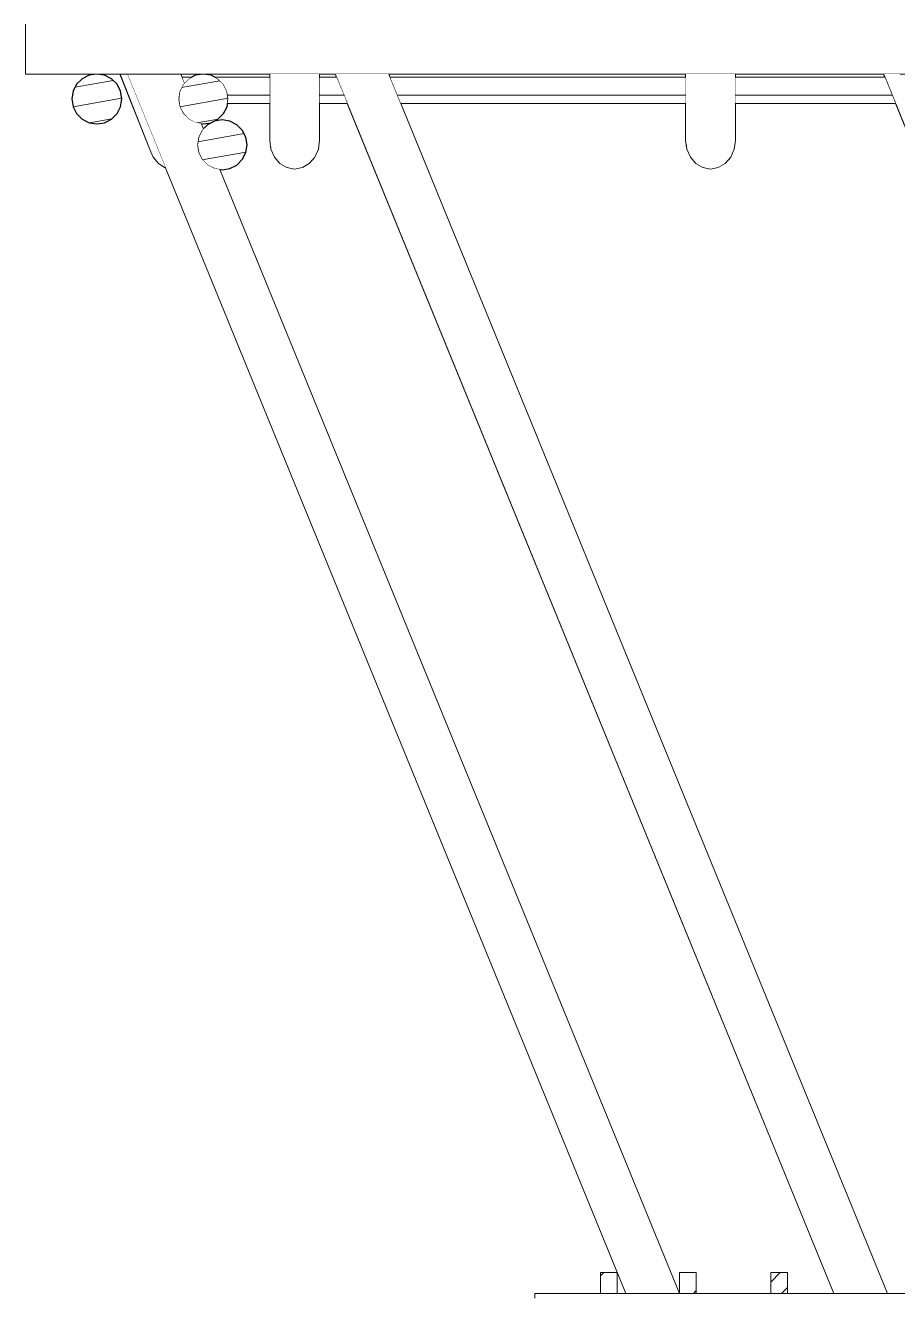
# Model space of a CAD drawing. Header units: millimetres. Extents: x -71878 to 121433, y -67383 to 83273.
# Drawn here: x 2039 to 4136, y -62705 to -59652 of the extents above; entities that cross this region are included whole.
import ezdxf

# ---------------------------------------------------------------- set-up
doc = ezdxf.new("R2010")
doc.units = ezdxf.units.MM
doc.header["$MEASUREMENT"] = 0
doc.set_wipeout_variables(frame=1)
doc.linetypes.add('Wipeout_Contour', pattern=[1000, 0, -1000])
for name, color, linetype in [('COLUMNAS', 7, 'Continuous'), ('ENTIRADO', 7, 'Continuous'), ('Vigas', 7, 'Continuous')]:
    doc.layers.add(name, color=color, linetype=linetype)
for name, color, linetype, lineweight, true_color in [('COLUMNAS_Pluma_Nº__23', 7, 'Continuous', 5, 0x646464), ('ENTIRADO_Pluma_Nº__23', 7, 'Continuous', 5, 0x646464), ('Vigas_Pluma_Nº__23', 7, 'Continuous', 5, 0x646464)]:
    doc.layers.add(name, color=color, linetype=linetype, lineweight=lineweight, true_color=true_color)
doc.layers.add('ENTIRADO_Pluma_Nº__21', color=7, linetype='Continuous', lineweight=5)
doc.layers.add('Vigas_Pluma_Nº__81', color=7, linetype='Continuous', lineweight=30)
pattern_1 = [(10, (-22368.785, -65222.404), (-7.81417, 44.31635), [])]
pattern_2 = [(45, (-22368.78, -65222.4), (-79.5495, 79.5495), []), (45, (-22395.3, -65195.89), (-79.5495, 79.5495), [])]

msp = doc.modelspace()

# ---------------------------------------------------------------- hatches: boundary and pattern name
at = {"layer": 'Vigas', "linetype": 'Continuous', "lineweight": 0, "true_color": 0xffffff}
h = msp.add_hatch(dxfattribs=at)
h.set_pattern_fill('WOOD_0001', style=0, pattern_type=2)
h.set_pattern_definition(pattern_1)
h.paths.add_polyline_path([(2270.485, -59829.01), (2267.548, -59810.469), (2259.026, -59793.743), (2245.752, -59780.469), (2229.026, -59771.947), (2210.485, -59769.01), (2191.944, -59771.947), (2175.218, -59780.469), (2161.944, -59793.743), (2153.422, -59810.469), (2150.485, -59829.01), (2153.422, -59847.551), (2161.944, -59864.277), (2175.218, -59877.551), (2191.944, -59886.074), (2210.485, -59889.01), (2229.026, -59886.074), (2245.752, -59877.551), (2259.026, -59864.277), (2267.548, -59847.551)])
h = msp.add_hatch(dxfattribs=at)
h.set_pattern_fill('WOOD_0001', style=0, pattern_type=2)
h.set_pattern_definition(pattern_1)
h.paths.add_polyline_path([(2526.569, -59829.01), (2523.633, -59810.469), (2515.11, -59793.743), (2501.836, -59780.469), (2485.11, -59771.947), (2466.569, -59769.01), (2448.028, -59771.947), (2431.302, -59780.469), (2418.028, -59793.743), (2409.506, -59810.469), (2406.569, -59829.01), (2409.506, -59847.551), (2418.028, -59864.277), (2431.302, -59877.551), (2448.028, -59886.074), (2466.569, -59889.01), (2485.11, -59886.074), (2501.836, -59877.551), (2515.11, -59864.277), (2523.633, -59847.551)])
h = msp.add_hatch(dxfattribs=at)
h.set_pattern_fill('WOOD_0001', style=0, pattern_type=2)
h.set_pattern_definition(pattern_1)
h.paths.add_polyline_path([(2571.81, -59939.346), (2568.873, -59920.805), (2560.351, -59904.079), (2547.077, -59890.805), (2530.351, -59882.283), (2511.81, -59879.346), (2493.269, -59882.283), (2476.543, -59890.805), (2463.269, -59904.079), (2454.747, -59920.805), (2451.81, -59939.346), (2454.747, -59957.887), (2463.269, -59974.613), (2476.543, -59987.887), (2493.269, -59996.41), (2511.81, -59999.346), (2530.351, -59996.41), (2547.077, -59987.887), (2560.351, -59974.613), (2568.873, -59957.887)])

# ---------------------------------------------------------------- linework, layer by layer
at = {"layer": 'Vigas_Pluma_Nº__81', "linetype": 'Continuous', "flags": 128}
for points in [[(2150.485, -59829.01), (2153.422, -59847.551), (2161.944, -59864.277), (2175.218, -59877.551), (2191.944, -59886.074), (2210.485, -59889.01), (2229.026, -59886.074), (2245.752, -59877.551), (2259.026, -59864.277), (2267.548, -59847.551), (2270.485, -59829.01), (2267.548, -59810.469), (2259.026, -59793.743), (2245.752, -59780.469), (2229.026, -59771.947), (2210.485, -59769.01), (2191.944, -59771.947), (2175.218, -59780.469), (2161.944, -59793.743), (2153.422, -59810.469)], [(2409.506, -59847.551), (2418.028, -59864.277), (2431.302, -59877.551), (2448.028, -59886.074), (2466.569, -59889.01), (2485.11, -59886.074), (2501.836, -59877.551), (2515.11, -59864.277), (2523.633, -59847.551), (2526.569, -59829.01), (2523.633, -59810.469), (2515.11, -59793.743), (2501.836, -59780.469), (2485.11, -59771.947), (2466.569, -59769.01), (2448.028, -59771.947), (2431.302, -59780.469), (2418.028, -59793.743), (2409.506, -59810.469), (2406.569, -59829.01)], [(2454.747, -59957.887), (2463.269, -59974.613), (2476.543, -59987.887), (2493.269, -59996.41), (2511.81, -59999.346), (2530.351, -59996.41), (2547.077, -59987.887), (2560.351, -59974.613), (2568.873, -59957.887), (2571.81, -59939.346), (2568.873, -59920.805), (2560.351, -59904.079), (2547.077, -59890.805), (2530.351, -59882.283), (2511.81, -59879.346), (2493.269, -59882.283), (2476.543, -59890.805), (2463.269, -59904.079), (2454.747, -59920.805), (2451.81, -59939.346)]]:
    msp.add_lwpolyline(points, close=True, dxfattribs=at)

# ---------------------------------------------------------------- wipeouts: each hides what was drawn before it
at = {"color": 254, "linetype": 'Wipeout_Contour', "lineweight": 0, "ltscale": 131353.913931}
msp.add_wipeout([(17919.783, -59727.551), (2038.739, -59727.551), (2038.739, -59744.277), (17919.783, -59744.277)], dxfattribs=at).dxf.layer = 'Vigas'

# ---------------------------------------------------------------- next in the draw order: wipeouts: each hides what was drawn before it
at = {"color": 254, "linetype": 'Wipeout_Contour', "lineweight": 0, "ltscale": 126812.562334}
msp.add_wipeout([(2390.599, -59769.01), (2408.957, -59813.935), (2409.506, -59810.469), (2415.673, -59798.366), (2403.678, -59769.01)], dxfattribs=at).dxf.layer = 'COLUMNAS'
at = {"color": 254, "linetype": 'Wipeout_Contour', "lineweight": 0, "ltscale": 152301.739977}
msp.add_wipeout([(2435.912, -59879.9), (2454.155, -59924.544), (2454.747, -59920.805), (2460.828, -59908.87), (2451.754, -59886.664), (2448.028, -59886.074)], dxfattribs=at).dxf.layer = 'COLUMNAS'
at = {"color": 254, "linetype": 'Wipeout_Contour', "lineweight": 0, "ltscale": 128382.473605}
msp.add_wipeout([(2493.269, -59996.41), (2480.958, -59990.137), (3589.262, -62702.404), (3602.34, -62702.404), (2496.83, -59996.973)], dxfattribs=at).dxf.layer = 'COLUMNAS'
at = {"color": 254, "linetype": 'Wipeout_Contour', "lineweight": 0, "ltscale": 131366.427303}
msp.add_wipeout([(17919.783, -59709.01), (2038.739, -59709.01), (2038.739, -59727.551), (17919.783, -59727.551)], dxfattribs=at).dxf.layer = 'Vigas'

# ---------------------------------------------------------------- next in the draw order: wipeouts: each hides what was drawn before it
at = {"color": 254, "linetype": 'Wipeout_Contour', "lineweight": 0, "ltscale": 407312.011822}
msp.add_wipeout([(2373.372, -59769.01), (3572.035, -62702.404), (3589.262, -62702.404), (2480.958, -59990.137), (2476.543, -59987.887), (2463.269, -59974.613), (2454.747, -59957.887), (2451.81, -59939.346), (2454.155, -59924.544), (2435.912, -59879.9), (2431.302, -59877.551), (2418.028, -59864.277), (2409.506, -59847.551), (2406.569, -59829.01), (2408.957, -59813.935), (2390.599, -59769.01)], dxfattribs=at).dxf.layer = 'COLUMNAS'
at = {"color": 254, "linetype": 'Wipeout_Contour', "lineweight": 0, "ltscale": 131379.625339}
msp.add_wipeout([(2038.739, -59709.01), (17919.783, -59709.01), (17919.783, -59690.469), (2038.739, -59690.469)], dxfattribs=at).dxf.layer = 'Vigas'

# ---------------------------------------------------------------- next in the draw order: linework, layer by layer
at = {"layer": 'Vigas_Pluma_Nº__23', "linetype": 'Continuous'}
msp.add_line((2038.739, -59727.551), (2038.739, -59709.01), dxfattribs=at)

# ---------------------------------------------------------------- next in the draw order: wipeouts: each hides what was drawn before it
at = {"color": 254, "linetype": 'Wipeout_Contour', "lineweight": 0, "ltscale": 126860.732145}
msp.add_wipeout([(2403.678, -59769.01), (2415.673, -59798.365), (2418.028, -59793.743), (2420.445, -59791.326), (2411.326, -59769.01)], dxfattribs=at).dxf.layer = 'COLUMNAS'
at = {"color": 254, "linetype": 'Wipeout_Contour', "lineweight": 0, "ltscale": 126967.221103}
msp.add_wipeout([(2451.754, -59886.664), (2460.828, -59908.87), (2463.269, -59904.079), (2465.576, -59901.772), (2459.932, -59887.959)], dxfattribs=at).dxf.layer = 'COLUMNAS'
at = {"color": 254, "linetype": 'Wipeout_Contour', "lineweight": 0, "ltscale": 103019.018353}
msp.add_wipeout([(2505.008, -59998.269), (2496.829, -59996.973), (3602.34, -62702.404), (3609.989, -62702.404)], dxfattribs=at).dxf.layer = 'COLUMNAS'
at = {"color": 254, "linetype": 'Wipeout_Contour', "lineweight": 0, "ltscale": 131392.216111}
msp.add_wipeout([(17919.783, -59673.743), (2038.739, -59673.743), (2038.739, -59690.469), (17919.783, -59690.469)], dxfattribs=at).dxf.layer = 'Vigas'

# ---------------------------------------------------------------- next in the draw order: linework, layer by layer
at = {"layer": 'Vigas_Pluma_Nº__23', "linetype": 'Continuous'}
msp.add_line((2038.739, -59709.01), (2038.739, -59690.469), dxfattribs=at)

# ---------------------------------------------------------------- next in the draw order: wipeouts: each hides what was drawn before it
at = {"color": 254, "linetype": 'Wipeout_Contour', "lineweight": 0, "ltscale": 102759.079167}
msp.add_wipeout([(2353.682, -59769.01), (3552.345, -62702.404), (3572.035, -62702.404), (2373.372, -59769.01)], dxfattribs=at).dxf.layer = 'COLUMNAS'
at = {"color": 254, "linetype": 'Wipeout_Contour', "lineweight": 0, "ltscale": 131402.956096}
msp.add_wipeout([(17919.783, -59660.469), (2038.739, -59660.469), (2038.739, -59673.743), (17919.783, -59673.743)], dxfattribs=at).dxf.layer = 'Vigas'

# ---------------------------------------------------------------- next in the draw order: wipeouts: each hides what was drawn before it
at = {"color": 254, "linetype": 'Wipeout_Contour', "lineweight": 0, "ltscale": 101503.228706}
msp.add_wipeout([(2412.797, -59769.01), (2411.326, -59769.01), (2420.445, -59791.326), (2421.489, -59790.282)], dxfattribs=at).dxf.layer = 'COLUMNAS'
at = {"color": 254, "linetype": 'Wipeout_Contour', "lineweight": 0, "ltscale": 101589.120275}
msp.add_wipeout([(2459.932, -59887.959), (2465.576, -59901.772), (2466.62, -59900.728), (2461.505, -59888.208)], dxfattribs=at).dxf.layer = 'COLUMNAS'
at = {"color": 254, "linetype": 'Wipeout_Contour', "lineweight": 0, "ltscale": 103037.320721}
msp.add_wipeout([(2505.008, -59998.269), (3609.989, -62702.404), (3611.46, -62702.404), (2506.58, -59998.518)], dxfattribs=at).dxf.layer = 'COLUMNAS'
at = {"color": 254, "linetype": 'Wipeout_Contour', "lineweight": 0, "ltscale": 131410.776228}
msp.add_wipeout([(2038.739, -59651.947), (2038.739, -59660.469), (17919.783, -59660.469), (17919.783, -59651.947)], dxfattribs=at).dxf.layer = 'Vigas'

# ---------------------------------------------------------------- next in the draw order: linework, layer by layer
at = {"layer": 'Vigas_Pluma_Nº__23', "linetype": 'Continuous'}
for p, q in [((2038.739, -59651.947), (2038.739, -59649.01)), ((2038.739, -59660.469), (2038.739, -59651.947)), ((2038.739, -59673.743), (2038.739, -59660.469)), ((2038.739, -59690.469), (2038.739, -59673.743))]:
    msp.add_line(p, q, dxfattribs=at)

# ---------------------------------------------------------------- next in the draw order: wipeouts: each hides what was drawn before it
at = {"color": 254, "linetype": 'Wipeout_Contour', "lineweight": 0, "ltscale": 102453.558105}
msp.add_wipeout([(2283.628, -59769.01), (3482.29, -62702.404), (3487.142, -62702.404), (2288.479, -59769.01)], dxfattribs=at).dxf.layer = 'COLUMNAS'

# ---------------------------------------------------------------- next in the draw order: wipeouts: each hides what was drawn before it
at = {"color": 254, "linetype": 'Wipeout_Contour', "lineweight": 0, "ltscale": 102484.217168}
msp.add_wipeout([(2288.479, -59769.01), (3487.141, -62702.404), (3497.84, -62702.404), (2299.177, -59769.01)], dxfattribs=at).dxf.layer = 'COLUMNAS'

# ---------------------------------------------------------------- next in the draw order: wipeouts: each hides what was drawn before it
at = {"color": 254, "linetype": 'Wipeout_Contour', "lineweight": 0, "ltscale": 102535.869312}
msp.add_wipeout([(2314.676, -59769.01), (2299.177, -59769.01), (3497.84, -62702.404), (3513.338, -62702.404)], dxfattribs=at).dxf.layer = 'COLUMNAS'

# ---------------------------------------------------------------- next in the draw order: wipeouts: each hides what was drawn before it
at = {"color": 254, "linetype": 'Wipeout_Contour', "lineweight": 0, "ltscale": 102603.459769}
msp.add_wipeout([(2314.676, -59769.01), (3513.338, -62702.404), (3532.119, -62702.404), (2333.457, -59769.01)], dxfattribs=at).dxf.layer = 'COLUMNAS'

# ---------------------------------------------------------------- next in the draw order: wipeouts: each hides what was drawn before it
at = {"color": 254, "linetype": 'Wipeout_Contour', "lineweight": 0, "ltscale": 102680.37245}
msp.add_wipeout([(2333.457, -59769.01), (3532.119, -62702.404), (3552.345, -62702.404), (2353.682, -59769.01)], dxfattribs=at).dxf.layer = 'COLUMNAS'

# ---------------------------------------------------------------- next in the draw order: linework, layer by layer
at = {"layer": 'COLUMNAS_Pluma_Nº__23', "linetype": 'Continuous'}
for p, q in [((3482.29, -62702.404), (2283.628, -59769.01)), ((2421.489, -59790.282), (2412.797, -59769.01)), ((2466.62, -59900.728), (2461.505, -59888.208)), ((3611.46, -62702.404), (2506.58, -59998.518))]:
    msp.add_line(p, q, dxfattribs=at)

# ---------------------------------------------------------------- next in the draw order: wipeouts: each hides what was drawn before it
at = {"color": 254, "linetype": 'Wipeout_Contour', "lineweight": 0, "ltscale": 101013.739937}
msp.add_wipeout([(2273.626, -59769.01), (2266.69, -59769.01), (2345.949, -59969.294), (2358.897, -59984.486)], dxfattribs=at).dxf.layer = 'Vigas'

# ---------------------------------------------------------------- next in the draw order: wipeouts: each hides what was drawn before it
at = {"color": 254, "linetype": 'Wipeout_Contour', "lineweight": 0, "ltscale": 126337.306689}
msp.add_wipeout([(2283.628, -59769.01), (2273.626, -59769.01), (2358.897, -59984.486), (2375.212, -59994.241), (2361.367, -59959.256)], dxfattribs=at).dxf.layer = 'Vigas'

# ---------------------------------------------------------------- next in the draw order: wipeouts: each hides what was drawn before it
at = {"color": 254, "linetype": 'Wipeout_Contour', "lineweight": 0, "ltscale": 100992.62849}
msp.add_wipeout([(2266.691, -59769.01), (2265.954, -59769.01), (2337.636, -59950.149), (2345.949, -59969.294)], dxfattribs=at).dxf.layer = 'Vigas'
at = {"color": 254, "linetype": 'Wipeout_Contour', "lineweight": 0, "ltscale": 75864.501285}
msp.add_wipeout([(2375.7, -59994.332), (2361.367, -59959.256), (2375.212, -59994.241)], dxfattribs=at).dxf.layer = 'Vigas'

# ---------------------------------------------------------------- next in the draw order: linework, layer by layer
at = {"layer": 'Vigas_Pluma_Nº__23', "linetype": 'Continuous'}
for p, q in [((2337.636, -59950.15), (2265.954, -59769.01)), ((2337.636, -59950.15), (2345.949, -59969.294)), ((2345.949, -59969.294), (2358.897, -59984.486)), ((2358.897, -59984.486), (2375.212, -59994.241)), ((2375.212, -59994.241), (2375.7, -59994.332))]:
    msp.add_line(p, q, dxfattribs=at)

# ---------------------------------------------------------------- next in the draw order: wipeouts: each hides what was drawn before it
at = {"color": 254, "linetype": 'Wipeout_Contour', "lineweight": 0, "ltscale": 131331.564334}
msp.add_wipeout([(2038.739, -59766.074), (2038.739, -59769.01), (17919.783, -59769.01), (17919.783, -59766.074)], dxfattribs=at).dxf.layer = 'Vigas'

# ---------------------------------------------------------------- next in the draw order: wipeouts: each hides what was drawn before it
at = {"color": 254, "linetype": 'Wipeout_Contour', "lineweight": 0, "ltscale": 131335.604052}
msp.add_wipeout([(2038.739, -59757.551), (2038.739, -59766.074), (17919.783, -59766.074), (17919.783, -59757.551)], dxfattribs=at).dxf.layer = 'Vigas'

# ---------------------------------------------------------------- next in the draw order: wipeouts: each hides what was drawn before it
at = {"color": 254, "linetype": 'Wipeout_Contour', "lineweight": 0, "ltscale": 131343.299086}
msp.add_wipeout([(17919.783, -59744.277), (2038.739, -59744.277), (2038.739, -59757.551), (17919.783, -59757.551)], dxfattribs=at).dxf.layer = 'Vigas'

# ---------------------------------------------------------------- next in the draw order: linework, layer by layer
at = {"layer": 'Vigas_Pluma_Nº__23', "linetype": 'Continuous'}
for p, q in [((2038.739, -59744.277), (2038.739, -59727.551)), ((2038.739, -59757.551), (2038.739, -59744.277)), ((2038.739, -59766.074), (2038.739, -59757.551)), ((2038.739, -59769.01), (2038.739, -59766.074)), ((17919.783, -59769.01), (2038.739, -59769.01))]:
    msp.add_line(p, q, dxfattribs=at)

# ---------------------------------------------------------------- next in the draw order: wipeouts: each hides what was drawn before it
at = {"color": 254, "linetype": 'Wipeout_Contour', "lineweight": 0, "ltscale": 104537.781201}
msp.add_wipeout([(2823.053, -59769.01), (2805.825, -59769.01), (4004.488, -62702.404), (4021.715, -62702.404)], dxfattribs=at).dxf.layer = 'COLUMNAS'
at = {"color": 254, "linetype": 'Wipeout_Contour', "lineweight": 0, "ltscale": 109742.383424}
msp.add_wipeout([(4141.26, -59769.01), (4124.033, -59769.01), (5322.695, -62702.404), (5339.923, -62702.404)], dxfattribs=at).dxf.layer = 'COLUMNAS'
at = {"color": 254, "linetype": 'Wipeout_Contour', "lineweight": 0, "ltscale": 101543.635653}
msp.add_wipeout([(2415.794, -59776.344), (2421.489, -59790.282), (2431.302, -59780.469), (2439.399, -59776.344)], dxfattribs=at).dxf.layer = 'ENTIRADO'
at = {"color": 254, "linetype": 'Wipeout_Contour', "lineweight": 0, "ltscale": 102266.084827}
msp.add_wipeout([(2626.167, -59928.515), (2629.104, -59949.864), (2629.104, -59769.01), (2626.167, -59769.01)], dxfattribs=at).dxf.layer = 'Vigas'
at = {"color": 254, "linetype": 'Wipeout_Contour', "lineweight": 0, "ltscale": 102723.943683}
msp.add_wipeout([(2746.167, -59769.01), (2743.231, -59769.01), (2743.231, -59949.864), (2746.167, -59928.515)], dxfattribs=at).dxf.layer = 'Vigas'

# ---------------------------------------------------------------- next in the draw order: linework, layer by layer
at = {"layer": 'ENTIRADO_Pluma_Nº__23', "linetype": 'Continuous'}
msp.add_line((2415.794, -59776.344), (2439.399, -59776.344), dxfattribs=at)

# ---------------------------------------------------------------- next in the draw order: wipeouts: each hides what was drawn before it
at = {"color": 254, "linetype": 'Wipeout_Contour', "lineweight": 0, "ltscale": 104477.99455}
msp.add_wipeout([(2805.825, -59769.01), (2792.747, -59769.01), (3991.41, -62702.404), (4004.488, -62702.404)], dxfattribs=at).dxf.layer = 'COLUMNAS'
at = {"color": 254, "linetype": 'Wipeout_Contour', "lineweight": 0, "ltscale": 109682.519367}
msp.add_wipeout([(4110.954, -59769.01), (5309.617, -62702.404), (5322.695, -62702.404), (4124.033, -59769.01)], dxfattribs=at).dxf.layer = 'COLUMNAS'
at = {"color": 254, "linetype": 'Wipeout_Contour', "lineweight": 0, "ltscale": 102280.106449}
msp.add_wipeout([(2637.626, -59769.01), (2629.104, -59769.01), (2629.104, -59949.864), (2637.626, -59969.123)], dxfattribs=at).dxf.layer = 'Vigas'
at = {"color": 254, "linetype": 'Wipeout_Contour', "lineweight": 0, "ltscale": 102693.18}
msp.add_wipeout([(2734.708, -59969.123), (2743.231, -59949.864), (2743.231, -59769.01), (2734.708, -59769.01)], dxfattribs=at).dxf.layer = 'Vigas'

# ---------------------------------------------------------------- next in the draw order: wipeouts: each hides what was drawn before it
at = {"color": 254, "linetype": 'Wipeout_Contour', "lineweight": 0, "ltscale": 104610.613088}
msp.add_wipeout([(2842.743, -59769.01), (2823.053, -59769.01), (4021.715, -62702.404), (4041.405, -62702.404)], dxfattribs=at).dxf.layer = 'COLUMNAS'
at = {"color": 254, "linetype": 'Wipeout_Contour', "lineweight": 0, "ltscale": 109641.577104}
msp.add_wipeout([(4110.954, -59769.01), (4103.306, -59769.01), (5301.968, -62702.404), (5309.617, -62702.404)], dxfattribs=at).dxf.layer = 'COLUMNAS'
at = {"color": 254, "linetype": 'Wipeout_Contour', "lineweight": 0, "ltscale": 102369.147449}
msp.add_wipeout([(2667.626, -59769.01), (2650.9, -59769.01), (2650.9, -59984.407), (2667.626, -59994.221)], dxfattribs=at).dxf.layer = 'Vigas'
at = {"color": 254, "linetype": 'Wipeout_Contour', "lineweight": 0, "ltscale": 102643.462617}
msp.add_wipeout([(2734.708, -59769.01), (2721.434, -59769.01), (2721.434, -59984.407), (2734.708, -59969.123)], dxfattribs=at).dxf.layer = 'Vigas'

# ---------------------------------------------------------------- next in the draw order: linework, layer by layer
at = {"layer": 'Vigas_Pluma_Nº__23', "linetype": 'Continuous'}
for p, q in [((2746.167, -59928.515), (2746.167, -59769.01)), ((2743.231, -59949.864), (2746.167, -59928.515))]:
    msp.add_line(p, q, dxfattribs=at)

# ---------------------------------------------------------------- next in the draw order: wipeouts: each hides what was drawn before it
at = {"color": 254, "linetype": 'Wipeout_Contour', "lineweight": 0, "ltscale": 104437.105346}
msp.add_wipeout([(2792.747, -59769.01), (2785.099, -59769.01), (3983.761, -62702.404), (3991.41, -62702.404)], dxfattribs=at).dxf.layer = 'COLUMNAS'
at = {"color": 254, "linetype": 'Wipeout_Contour', "lineweight": 0, "ltscale": 109623.562948}
msp.add_wipeout([(4103.306, -59769.01), (4101.835, -59769.01), (5300.497, -62702.404), (5301.968, -62702.404)], dxfattribs=at).dxf.layer = 'COLUMNAS'
at = {"color": 254, "linetype": 'Wipeout_Contour', "lineweight": 0, "ltscale": 102315.623648}
msp.add_wipeout([(2637.626, -59769.01), (2637.626, -59969.123), (2650.9, -59984.407), (2650.9, -59769.01)], dxfattribs=at).dxf.layer = 'Vigas'
at = {"color": 254, "linetype": 'Wipeout_Contour', "lineweight": 0, "ltscale": 102579.643504}
msp.add_wipeout([(2704.708, -59994.221), (2721.434, -59984.407), (2721.434, -59769.01), (2704.708, -59769.01)], dxfattribs=at).dxf.layer = 'Vigas'

# ---------------------------------------------------------------- next in the draw order: linework, layer by layer
at = {"layer": 'COLUMNAS_Pluma_Nº__23', "linetype": 'Continuous'}
msp.add_line((5300.497, -62702.404), (4101.835, -59769.01), dxfattribs=at)
at = {"layer": 'Vigas_Pluma_Nº__23', "linetype": 'Continuous'}
for p, q in [((2626.167, -59928.515), (2626.167, -59769.01)), ((2626.167, -59928.515), (2629.104, -59949.864)), ((2629.104, -59949.864), (2637.626, -59969.123)), ((2734.708, -59969.123), (2743.231, -59949.864)), ((2637.626, -59969.123), (2650.9, -59984.407)), ((2721.434, -59984.407), (2734.708, -59969.123))]:
    msp.add_line(p, q, dxfattribs=at)

# ---------------------------------------------------------------- next in the draw order: wipeouts: each hides what was drawn before it
at = {"color": 254, "linetype": 'Wipeout_Contour', "lineweight": 0, "ltscale": 104419.114395}
msp.add_wipeout([(2783.628, -59769.01), (3982.29, -62702.404), (3983.761, -62702.404), (2785.098, -59769.01)], dxfattribs=at).dxf.layer = 'COLUMNAS'
at = {"color": 254, "linetype": 'Wipeout_Contour', "lineweight": 0, "ltscale": 102507.957343}
msp.add_wipeout([(2686.167, -59769.01), (2686.167, -59997.602), (2704.708, -59994.221), (2704.708, -59769.01)], dxfattribs=at).dxf.layer = 'Vigas'

# ---------------------------------------------------------------- next in the draw order: linework, layer by layer
at = {"layer": 'Vigas_Pluma_Nº__23', "linetype": 'Continuous'}
msp.add_line((2704.708, -59994.221), (2721.434, -59984.407), dxfattribs=at)

# ---------------------------------------------------------------- next in the draw order: wipeouts: each hides what was drawn before it
at = {"color": 254, "linetype": 'Wipeout_Contour', "lineweight": 0, "ltscale": 104916.315189}
msp.add_wipeout([(2912.797, -59769.01), (2907.946, -59769.01), (4106.609, -62702.404), (4111.46, -62702.404)], dxfattribs=at).dxf.layer = 'COLUMNAS'
at = {"color": 254, "linetype": 'Wipeout_Contour', "lineweight": 0, "ltscale": 127555.919041}
msp.add_wipeout([(2524.892, -59839.597), (2626.167, -59839.597), (2626.167, -59819.767), (2525.105, -59819.767), (2526.569, -59829.01)], dxfattribs=at).dxf.layer = 'ENTIRADO'
at = {"color": 254, "linetype": 'Wipeout_Contour', "lineweight": 0, "ltscale": 102435.423543}
msp.add_wipeout([(2686.167, -59769.01), (2667.626, -59769.01), (2667.626, -59994.221), (2686.167, -59997.602)], dxfattribs=at).dxf.layer = 'Vigas'

# ---------------------------------------------------------------- next in the draw order: linework, layer by layer
at = {"layer": 'ENTIRADO_Pluma_Nº__23', "linetype": 'Continuous'}
msp.add_line((2524.892, -59839.597), (2626.167, -59839.597), dxfattribs=at)
at = {"layer": 'Vigas_Pluma_Nº__23', "linetype": 'Continuous'}
for p, q in [((2650.9, -59984.407), (2667.626, -59994.221)), ((2667.626, -59994.221), (2686.167, -59997.602)), ((2686.167, -59997.602), (2704.708, -59994.221))]:
    msp.add_line(p, q, dxfattribs=at)

# ---------------------------------------------------------------- next in the draw order: wipeouts: each hides what was drawn before it
at = {"color": 254, "linetype": 'Wipeout_Contour', "lineweight": 0, "ltscale": 104885.635328}
msp.add_wipeout([(2907.946, -59769.01), (2897.248, -59769.01), (4095.91, -62702.404), (4106.609, -62702.404)], dxfattribs=at).dxf.layer = 'COLUMNAS'
at = {"color": 254, "linetype": 'Wipeout_Contour', "lineweight": 0, "ltscale": 178481.954249}
msp.add_wipeout([(2493.739, -59776.344), (2501.836, -59780.469), (2515.11, -59793.743), (2523.633, -59810.469), (2525.105, -59819.767), (2626.167, -59819.767), (2626.167, -59776.344)], dxfattribs=at).dxf.layer = 'ENTIRADO'

# ---------------------------------------------------------------- next in the draw order: linework, layer by layer
at = {"layer": 'ENTIRADO_Pluma_Nº__23', "linetype": 'Continuous'}
for p, q in [((2493.74, -59776.344), (2626.167, -59776.344)), ((2525.105, -59819.767), (2626.167, -59819.767))]:
    msp.add_line(p, q, dxfattribs=at)

# ---------------------------------------------------------------- next in the draw order: wipeouts: each hides what was drawn before it
at = {"color": 254, "linetype": 'Wipeout_Contour', "lineweight": 0, "ltscale": 104833.949961}
msp.add_wipeout([(2897.248, -59769.01), (2881.749, -59769.01), (4080.412, -62702.404), (4095.91, -62702.404)], dxfattribs=at).dxf.layer = 'COLUMNAS'

# ---------------------------------------------------------------- next in the draw order: wipeouts: each hides what was drawn before it
at = {"color": 254, "linetype": 'Wipeout_Contour', "lineweight": 0, "ltscale": 104766.318124}
msp.add_wipeout([(2881.749, -59769.01), (2862.968, -59769.01), (4061.631, -62702.404), (4080.412, -62702.404)], dxfattribs=at).dxf.layer = 'COLUMNAS'

# ---------------------------------------------------------------- next in the draw order: wipeouts: each hides what was drawn before it
at = {"color": 254, "linetype": 'Wipeout_Contour', "lineweight": 0, "ltscale": 104689.361664}
msp.add_wipeout([(2842.743, -59769.01), (4041.405, -62702.404), (4061.631, -62702.404), (2862.968, -59769.01)], dxfattribs=at).dxf.layer = 'COLUMNAS'

# ---------------------------------------------------------------- next in the draw order: linework, layer by layer
at = {"layer": 'COLUMNAS_Pluma_Nº__23', "linetype": 'Continuous'}
for p, q in [((2783.628, -59769.01), (3982.29, -62702.404)), ((2912.797, -59769.01), (4111.46, -62702.404))]:
    msp.add_line(p, q, dxfattribs=at)
at = {"layer": 'ENTIRADO_Pluma_Nº__21', "linetype": 'Continuous'}
for p, q in [((3461.859, -62652.404), (3421.859, -62652.404)), ((3651.46, -62652.404), (3611.46, -62652.404)), ((3871.203, -62652.404), (3831.203, -62652.404))]:
    msp.add_line(p, q, dxfattribs=at)

# ---------------------------------------------------------------- next in the draw order: wipeouts: each hides what was drawn before it
at = {"color": 254, "linetype": 'Wipeout_Contour', "lineweight": 0, "ltscale": 102871.445031}
msp.add_wipeout([(2746.167, -59839.597), (2812.471, -59839.597), (2804.368, -59819.767), (2746.167, -59819.767)], dxfattribs=at).dxf.layer = 'ENTIRADO'
at = {"color": 254, "linetype": 'Wipeout_Contour', "lineweight": 0, "ltscale": 106180.214525}
msp.add_wipeout([(3629.104, -59769.01), (3626.167, -59769.01), (3626.167, -59928.515), (3629.104, -59949.864)], dxfattribs=at).dxf.layer = 'Vigas'
at = {"color": 254, "linetype": 'Wipeout_Contour', "lineweight": 0, "ltscale": 106638.831849}
msp.add_wipeout([(3743.231, -59769.01), (3743.231, -59949.864), (3746.167, -59928.515), (3746.167, -59769.01)], dxfattribs=at).dxf.layer = 'Vigas'
at = {"color": 254, "linetype": 'Wipeout_Contour', "lineweight": 0, "ltscale": 129579.534955}
msp.add_wipeout([(16584.026, -62702.404), (3263.42, -62702.404), (3263.42, -62705.341), (16584.026, -62705.341)], dxfattribs=at).dxf.layer = 'Vigas'

# ---------------------------------------------------------------- next in the draw order: hatches: boundary and pattern name
at = {"layer": 'ENTIRADO', "linetype": 'Continuous', "lineweight": 0, "true_color": 0xffffff}
h = msp.add_hatch(dxfattribs=at)
h.set_pattern_fill('STEEL_0001', style=0, pattern_type=2)
h.set_pattern_definition(pattern_2)
h.paths.add_polyline_path([(3421.859, -62652.404), (3421.859, -62702.404), (3461.859, -62702.404), (3461.859, -62652.404)])
h = msp.add_hatch(dxfattribs=at)
h.set_pattern_fill('STEEL_0001', style=0, pattern_type=2)
h.set_pattern_definition(pattern_2)
h.paths.add_polyline_path([(3611.46, -62652.404), (3611.46, -62702.404), (3651.46, -62702.404), (3651.46, -62652.404)])
h = msp.add_hatch(dxfattribs=at)
h.set_pattern_fill('STEEL_0001', style=0, pattern_type=2)
h.set_pattern_definition(pattern_2)
h.paths.add_polyline_path([(3831.203, -62652.404), (3831.203, -62702.404), (3871.203, -62702.404), (3871.203, -62652.404)])

# ---------------------------------------------------------------- next in the draw order: linework, layer by layer
at = {"layer": 'ENTIRADO_Pluma_Nº__21', "linetype": 'Continuous'}
for p, q in [((3421.859, -62652.404), (3421.859, -62702.404)), ((3461.859, -62652.404), (3461.859, -62702.404)), ((3611.46, -62652.404), (3611.46, -62702.404)), ((3651.46, -62652.404), (3651.46, -62702.404)), ((3831.203, -62652.404), (3831.203, -62702.404)), ((3871.203, -62652.404), (3871.203, -62702.404)), ((3461.859, -62702.404), (3421.859, -62702.404)), ((3651.46, -62702.404), (3611.46, -62702.404)), ((3871.203, -62702.404), (3831.203, -62702.404))]:
    msp.add_line(p, q, dxfattribs=at)
at = {"layer": 'ENTIRADO_Pluma_Nº__23', "linetype": 'Continuous'}
msp.add_line((2746.167, -59839.597), (2812.471, -59839.597), dxfattribs=at)
at = {"layer": 'Vigas_Pluma_Nº__23', "linetype": 'Continuous'}
for p, q in [((3263.42, -62705.341), (3263.42, -62702.404)), ((3421.859, -62702.404), (3263.42, -62702.404)), ((3263.42, -62713.863), (3263.42, -62705.341)), ((3611.46, -62702.404), (3461.859, -62702.404)), ((3831.203, -62702.404), (3651.46, -62702.404)), ((4231.203, -62702.404), (3871.203, -62702.404))]:
    msp.add_line(p, q, dxfattribs=at)

# ---------------------------------------------------------------- next in the draw order: wipeouts: each hides what was drawn before it
at = {"color": 254, "linetype": 'Wipeout_Contour', "lineweight": 0, "ltscale": 102872.987701}
msp.add_wipeout([(2786.624, -59776.344), (2746.167, -59776.344), (2746.167, -59819.767), (2804.368, -59819.767)], dxfattribs=at).dxf.layer = 'ENTIRADO'
at = {"color": 254, "linetype": 'Wipeout_Contour', "lineweight": 0, "ltscale": 106194.582997}
msp.add_wipeout([(3629.104, -59949.864), (3637.626, -59969.123), (3637.626, -59769.01), (3629.104, -59769.01)], dxfattribs=at).dxf.layer = 'Vigas'
at = {"color": 254, "linetype": 'Wipeout_Contour', "lineweight": 0, "ltscale": 106608.338474}
msp.add_wipeout([(3734.708, -59969.123), (3743.231, -59949.864), (3743.231, -59769.01), (3734.708, -59769.01)], dxfattribs=at).dxf.layer = 'Vigas'

# ---------------------------------------------------------------- next in the draw order: linework, layer by layer
at = {"layer": 'ENTIRADO_Pluma_Nº__23', "linetype": 'Continuous'}
for p, q in [((2746.167, -59776.344), (2786.624, -59776.344)), ((2746.167, -59819.767), (2804.368, -59819.767))]:
    msp.add_line(p, q, dxfattribs=at)

# ---------------------------------------------------------------- next in the draw order: wipeouts: each hides what was drawn before it
at = {"color": 254, "linetype": 'Wipeout_Contour', "lineweight": 0, "ltscale": 106284.243869}
msp.add_wipeout([(3650.9, -59769.01), (3650.9, -59984.407), (3667.626, -59994.221), (3667.626, -59769.01)], dxfattribs=at).dxf.layer = 'Vigas'
at = {"color": 254, "linetype": 'Wipeout_Contour', "lineweight": 0, "ltscale": 106558.811824}
msp.add_wipeout([(3734.708, -59769.01), (3721.434, -59769.01), (3721.434, -59984.407), (3734.708, -59969.123)], dxfattribs=at).dxf.layer = 'Vigas'

# ---------------------------------------------------------------- next in the draw order: linework, layer by layer
at = {"layer": 'Vigas_Pluma_Nº__23', "linetype": 'Continuous'}
for p, q in [((3746.167, -59928.515), (3746.167, -59769.01)), ((3743.231, -59949.864), (3746.167, -59928.515))]:
    msp.add_line(p, q, dxfattribs=at)

# ---------------------------------------------------------------- next in the draw order: wipeouts: each hides what was drawn before it
at = {"color": 254, "linetype": 'Wipeout_Contour', "lineweight": 0, "ltscale": 106230.433043}
msp.add_wipeout([(3637.626, -59969.123), (3650.9, -59984.407), (3650.9, -59769.01), (3637.626, -59769.01)], dxfattribs=at).dxf.layer = 'Vigas'
at = {"color": 254, "linetype": 'Wipeout_Contour', "lineweight": 0, "ltscale": 106495.085619}
msp.add_wipeout([(3704.708, -59769.01), (3704.708, -59994.221), (3721.434, -59984.407), (3721.434, -59769.01)], dxfattribs=at).dxf.layer = 'Vigas'

# ---------------------------------------------------------------- next in the draw order: linework, layer by layer
at = {"layer": 'Vigas_Pluma_Nº__23', "linetype": 'Continuous'}
for p, q in [((3626.167, -59928.515), (3626.167, -59769.01)), ((3626.167, -59928.515), (3629.104, -59949.864)), ((3629.104, -59949.864), (3637.626, -59969.123)), ((3734.708, -59969.123), (3743.231, -59949.864)), ((3637.626, -59969.123), (3650.9, -59984.407)), ((3721.434, -59984.407), (3734.708, -59969.123))]:
    msp.add_line(p, q, dxfattribs=at)

# ---------------------------------------------------------------- next in the draw order: wipeouts: each hides what was drawn before it
at = {"color": 254, "linetype": 'Wipeout_Contour', "lineweight": 0, "ltscale": 107409.18821}
msp.add_wipeout([(3746.167, -59839.597), (4130.679, -59839.597), (4122.575, -59819.767), (3746.167, -59819.767)], dxfattribs=at).dxf.layer = 'ENTIRADO'
at = {"color": 254, "linetype": 'Wipeout_Contour', "lineweight": 0, "ltscale": 106423.386129}
msp.add_wipeout([(3686.167, -59769.01), (3686.167, -59997.602), (3704.708, -59994.221), (3704.708, -59769.01)], dxfattribs=at).dxf.layer = 'Vigas'

# ---------------------------------------------------------------- next in the draw order: linework, layer by layer
at = {"layer": 'ENTIRADO_Pluma_Nº__23', "linetype": 'Continuous'}
msp.add_line((3746.167, -59839.597), (4130.679, -59839.597), dxfattribs=at)
at = {"layer": 'Vigas_Pluma_Nº__23', "linetype": 'Continuous'}
msp.add_line((3704.708, -59994.221), (3721.434, -59984.407), dxfattribs=at)

# ---------------------------------------------------------------- next in the draw order: wipeouts: each hides what was drawn before it
at = {"color": 254, "linetype": 'Wipeout_Contour', "lineweight": 0, "ltscale": 107409.399561}
msp.add_wipeout([(3746.167, -59776.344), (3746.167, -59819.767), (4122.575, -59819.767), (4104.832, -59776.344)], dxfattribs=at).dxf.layer = 'ENTIRADO'
at = {"color": 254, "linetype": 'Wipeout_Contour', "lineweight": 0, "ltscale": 104846.01123}
msp.add_wipeout([(3626.167, -59819.767), (2933.538, -59819.767), (2941.641, -59839.597), (3626.167, -59839.597)], dxfattribs=at).dxf.layer = 'ENTIRADO'
at = {"color": 254, "linetype": 'Wipeout_Contour', "lineweight": 0, "ltscale": 106350.733099}
msp.add_wipeout([(3686.167, -59769.01), (3667.626, -59769.01), (3667.626, -59994.221), (3686.167, -59997.602)], dxfattribs=at).dxf.layer = 'Vigas'

# ---------------------------------------------------------------- next in the draw order: linework, layer by layer
at = {"layer": 'ENTIRADO_Pluma_Nº__23', "linetype": 'Continuous'}
for p, q in [((3746.167, -59776.344), (4104.831, -59776.344)), ((2941.641, -59839.597), (3626.167, -59839.597)), ((3746.167, -59819.767), (4122.575, -59819.767))]:
    msp.add_line(p, q, dxfattribs=at)
at = {"layer": 'Vigas_Pluma_Nº__23', "linetype": 'Continuous'}
for p, q in [((3650.9, -59984.407), (3667.626, -59994.221)), ((3667.626, -59994.221), (3686.167, -59997.602)), ((3686.167, -59997.602), (3704.708, -59994.221))]:
    msp.add_line(p, q, dxfattribs=at)

# ---------------------------------------------------------------- next in the draw order: wipeouts: each hides what was drawn before it
at = {"color": 254, "linetype": 'Wipeout_Contour', "lineweight": 0, "ltscale": 104846.859769}
msp.add_wipeout([(3626.167, -59776.344), (2915.794, -59776.344), (2933.538, -59819.767), (3626.167, -59819.767)], dxfattribs=at).dxf.layer = 'ENTIRADO'

# ---------------------------------------------------------------- next in the draw order: linework, layer by layer
at = {"layer": 'ENTIRADO_Pluma_Nº__23', "linetype": 'Continuous'}
for p, q in [((2915.794, -59776.344), (3626.167, -59776.344)), ((2933.538, -59819.767), (3626.167, -59819.767))]:
    msp.add_line(p, q, dxfattribs=at)

doc.saveas('drawing.dxf')
